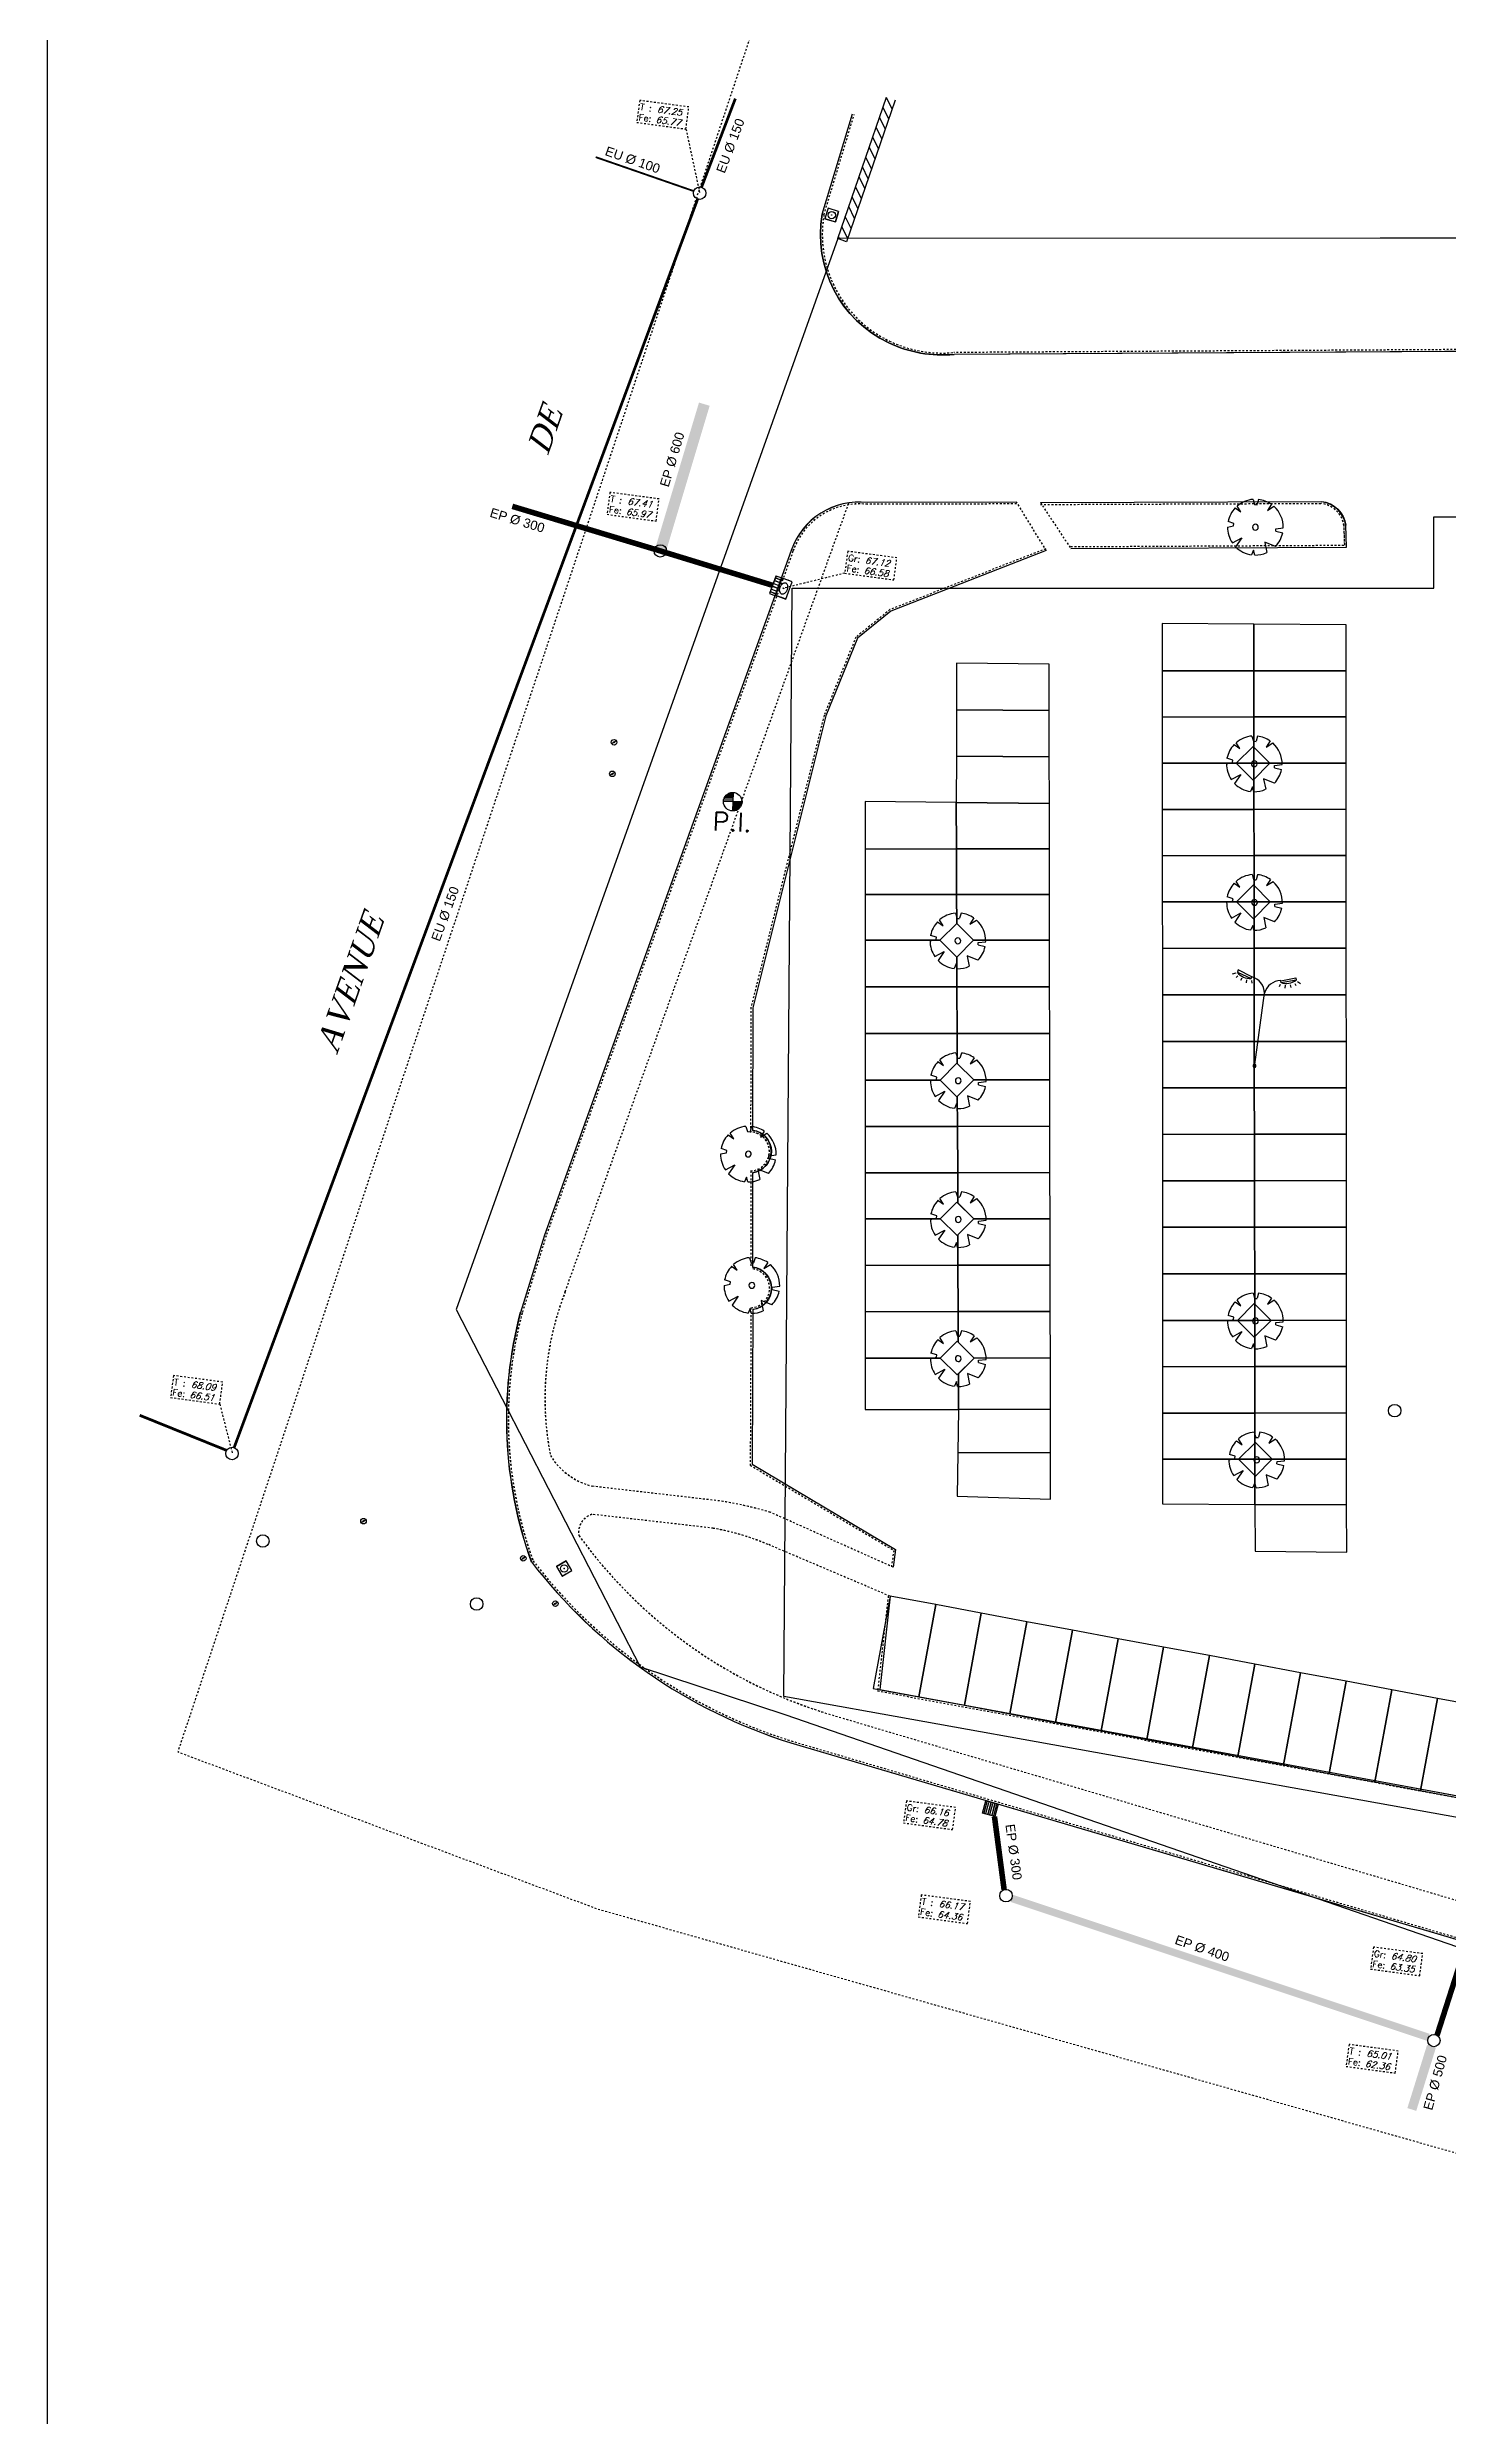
# Model space of a CAD drawing. Header units: metres. Extents: x 19 to 585, y 0 to 337.
# Drawn here: x 19.4 to 94.9, y 92.4 to 219.9 of the extents above; entities that cross this region are included whole.
import ezdxf
from ezdxf.enums import TextEntityAlignment as Align

# ---------------------------------------------------------------- set-up
doc = ezdxf.new("R2010")
doc.units = ezdxf.units.M
doc.header["$LTSCALE"] = 0.01
for name, pattern in [('CACHE', [0.375, 0.25, -0.125]), ('FANTOME', [2.5, 1.25, -0.25, 0.25, -0.25, 0.25, -0.25]), ('FANTOMEx2', [5, 2.5, -0.5, 0.5, -0.5, 0.5, -0.5])]:
    doc.linetypes.add(name, pattern=pattern)
for name, color, linetype in [('CADRE', 7, 'Continuous'), ('ECLAIRAGE', 2, 'Continuous'), ('PARCELLES', 240, 'Continuous'), ('PARKINGS', 4, 'Continuous'), ('RESEAUX-EU-EP', 131, 'FANTOME'), ('SECTIONS', 200, 'FANTOMEx2'), ('Tempo_Doublon_Point', 7, 'Continuous'), ('TEXTES', 6, 'Continuous'), ('VEGETATION', 70, 'Continuous'), ('VOIRIES', 7, 'Continuous'), ('VOIRIES_temp', 7, 'Continuous')]:
    doc.layers.add(name, color=color, linetype=linetype)
doc.layers.add('CONTOURS', color=10, linetype='Continuous', plot=False)
doc.layers.add('CONTOURS3', color=40, linetype='Continuous', plot=False)
doc.styles.add('2', font='times.ttf', dxfattribs={"oblique": 18})
doc.styles.add('9', font='arial.ttf')
doc.styles.add('ROMANC', font='romanc')
doc.styles.add('ROMANS', font='romans')
pattern_1 = [(295.98017707, (48295.06892, -734406.4977), (0.35957826326, 0.17522406396), [])]

# ---------------------------------------------------------------- blocks, each defined once
blk = doc.blocks.new('116')
blk.add_circle((0, 0), 0.5)
blk = doc.blocks.new('89')
for p, q in [((-0.062, 0.496), (-0.031, 0.403)), ((0.038, 0.499), (0.016, 0.408)), ((-0.5, -0.017), (-0.393, 0.01)), ((-0.387, 0.052), (-0.494, 0.08)), ((-0.393, 0.01), (-0.387, 0.052)), ((-0.376, 0.33), (-0.272, 0.262)), ((-0.272, 0.262), (-0.342, 0.365)), ((-0.031, 0.403), (0.016, 0.403)), ((0.27, 0.421), (0.204, 0.309)), ((0.204, 0.309), (0.318, 0.386)), ((0.366, -0.016), (0.5, 0.004)), ((-0.402, -0.298), (-0.236, -0.199)), ((-0.236, -0.199), (-0.341, -0.366)), ((-0.016, -0.414), (-0.05, -0.498)), ((0.008, -0.5), (-0.016, -0.414)), ((0.373, -0.333), (0.178, -0.262)), ((0.178, -0.267), (0.221, -0.449)), ((0.366, -0.058), (0.366, -0.016)), ((0.366, -0.058), (0.493, -0.085))]:
    blk.add_line(p, q)
for radius, start, end in [(0.5, 97.1282, 133.1389), (0.5, 57.2576, 85.6909), (0.5, 138.6794, 170.7569), (0.052, 90.001, 270.001), (0.052, 269.999, 89.999), (0.5, 0.5061, 50.5565), (0.5, 181.9896, 216.5435), (0.5, 226.9795, 264.292), (0.5, 318.2406, 350.2558), (0.5, 270.9307, 296.2059)]:
    blk.add_arc((0, 0), radius, start, end)
blk = doc.blocks.new('30')
at = {"color": 0}
for p, q in [((-0.335, 0.963), (-0.372, 0.947)), ((-0.309, 0.937), (-0.325, 0.916)), ((-0.314, 1), (-0.319, 0.974)), ((-0.319, 0.974), (-0.162, 0.926)), ((-0.157, 0.947), (-0.314, 1)), ((-0.262, 0.916), (-0.272, 0.89)), ((-0.209, 0.905), (-0.209, 0.874)), ((-0.162, 0.926), (-0.157, 0.947)), ((-0.157, 0.905), (-0.147, 0.879)), ((0, 0.016), (0, 0.79)), ((0.157, 0.905), (0.147, 0.879)), ((0.157, 0.947), (0.314, 1)), ((0.162, 0.926), (0.157, 0.947)), ((0.319, 0.974), (0.162, 0.926)), ((0.209, 0.905), (0.209, 0.874)), ((0.262, 0.916), (0.272, 0.89)), ((0.309, 0.937), (0.325, 0.916)), ((0.314, 1), (0.319, 0.974)), ((0.335, 0.963), (0.372, 0.947))]:
    blk.add_line(p, q, dxfattribs=at)
for centre, radius, start, end in [((-0.193, 1.11), 0.186, 227.132, 279.469), ((-0.183, 0.764), 0.185, 8.13, 81.87), ((0.183, 0.764), 0.185, 98.13, 171.87), ((0.193, 1.11), 0.186, 260.531, 312.868), ((0, 0), 0.016, 89.996, 269.996), ((0, 0), 0.016, 270.004, 90.004)]:
    blk.add_arc(centre, radius, start, end, dxfattribs=at)
blk = doc.blocks.new('14')
for p, q in [((0.105, 0.947), (0.105, 0.053)), ((0.263, 0.053), (0.263, 0.947)), ((0.421, 0.947), (0.421, 0.053)), ((0.579, 0.053), (0.579, 0.947)), ((0.737, 0.947), (0.737, 0.053)), ((0.895, 0.053), (0.895, 0.947))]:
    blk.add_line(p, q)
blk.add_lwpolyline([(1, 1), (1, 0), (0, 0), (0, 1)], close=True)
blk = doc.blocks.new('25')
for p, q in [((0.08, 0.06), (0.38, 0.32)), ((-0.08, -0.06), (-0.38, -0.32))]:
    blk.add_line(p, q)
for radius in [0.5, 0.1]:
    blk.add_circle((0, 0), radius)
blk = doc.blocks.new('18')
at = {"linetype": 'ByBlock'}
for p, q in [((0, 0), (0, 0.375)), ((1, 0), (1, 0.375))]:
    blk.add_line(p, q, dxfattribs=at)
at = {"flags": 128}
for points in [[(0, 0), (0, 1)], [(1, 0), (1, 1)]]:
    blk.add_lwpolyline(points, dxfattribs=at)
blk.add_lwpolyline([(0, 0), (1, 0), (1, 1), (0, 1)], close=True)
for radius in [0.33, 0.0125]:
    blk.add_circle((0.5, 0.5), radius)
blk = doc.blocks.new('52')
for p, q in [((-0.5, 0.05), (0, 0.05)), ((0.5, 0), (-0.5, 0)), ((0, 0.11), (-0.49, 0.11)), ((-0.47, 0.16), (0, 0.16)), ((0, 0.21), (-0.45, 0.21)), ((-0.43, 0.26), (0, 0.26)), ((0, 0.31), (-0.39, 0.31)), ((-0.34, 0.37), (0, 0.37)), ((0, 0.42), (-0.27, 0.42)), ((0, 0.45), (-0.22, 0.45)), ((0, 0.5), (0, -0.5)), ((0, -0.05), (0.5, -0.05)), ((0, -0.11), (0.49, -0.11)), ((0, -0.16), (0.47, -0.16)), ((0, -0.21), (0.45, -0.21)), ((0, -0.26), (0.43, -0.26)), ((0, -0.31), (0.39, -0.31)), ((0, -0.37), (0.34, -0.37)), ((0, -0.42), (0.27, -0.42)), ((0, -0.45), (0.23, -0.45))]:
    blk.add_line(p, q)
blk.add_circle((0, 0), 0.5)
at = {"style": 'ROMANS', "flags": 9}
blk.add_attdef('P.I.', text='', height=1, rotation=0, dxfattribs=at).set_placement((0, -1.1), align=Align.MIDDLE)
blk = doc.blocks.new('Ct2')
blk.add_lwpolyline([(0, 0), (2.67, 0), (2.67, 1.2), (0, 1.19)], close=True)
at = {"style": 'ROMANC'}
for s, p in [('T :', (0.07, 0.68)), ('Fe:', (0.07, 0.12))]:
    blk.add_text(s, height=0.35, dxfattribs=at).set_placement(p)
at = {"style": 'ROMANS', "oblique": 18, "flags": 4}
for tag, p in [('FE', (1, 0.12)), ('TAMPON', (1, 0.68))]:
    blk.add_attdef(tag, p, '', height=0.35, dxfattribs=at)
blk = doc.blocks.new('Gt2')
blk.add_lwpolyline([(0, 0), (2.67, 0), (2.67, 1.2), (0, 1.19)], close=True)
at = {"style": 'ROMANC'}
for s, p in [('Fe:', (0.07, 0.12)), ('Gr:', (0.07, 0.68))]:
    blk.add_text(s, height=0.35, dxfattribs=at).set_placement(p)
at = {"style": 'ROMANS', "oblique": 18, "flags": 4}
for tag, p in [('FE', (1, 0.12)), ('TAMPON', (1, 0.68))]:
    blk.add_attdef(tag, p, '', height=0.35, dxfattribs=at)

msp = doc.modelspace()

# ---------------------------------------------------------------- hatches: boundary and pattern name
at = {"layer": 'VOIRIES'}
h = msp.add_hatch(dxfattribs=at)
h.set_pattern_fill('_U', color=256, scale=0.4, angle=295.9802, style=0, pattern_type=0)
h.set_pattern_definition(pattern_1)
h.paths.add_polyline_path([(64.6, 217.21), (61.97, 209.6), (62.44, 209.43), (65.07, 217.05)])
at = {"layer": 'VOIRIES_temp'}
h = msp.add_hatch(dxfattribs=at)
h.set_pattern_fill('_U', color=256, scale=0.4, angle=295.9802, style=0, pattern_type=0)
h.set_pattern_definition(pattern_1)
h.paths.add_polyline_path([(64.6, 217.21), (61.97, 209.6), (62.44, 209.43), (65.07, 217.05)])

# ---------------------------------------------------------------- linework, layer by layer
at = {"layer": 'CADRE'}
msp.add_lwpolyline([(19.42, 282.05), (584.57, 282.05), (584.57, 0), (19.42, 0)], close=True, dxfattribs=at)
at = {"layer": 'CONTOURS'}
msp.add_lwpolyline([(164.69, 113.21), (136.98, 133.66), (121.22, 134), (121.22, 145.53), (115.96, 145.44), (116.08, 134.82), (116.08, 121.5), (112.21, 121.58), (59.07, 131.13), (59.51, 190.79), (94.06, 190.79), (94.06, 194.62), (148.75, 194.62)], dxfattribs=at)
at = {"layer": 'CONTOURS3'}
msp.add_lwpolyline([(164.69, 113.21), (136.98, 133.66), (121.22, 134), (121.22, 145.53), (115.96, 145.44), (116.08, 134.82), (116.08, 121.5), (112.21, 121.58), (59.07, 131.13), (59.51, 190.79), (94.06, 190.79), (94.06, 194.62), (148.75, 194.62)], dxfattribs=at)
at = {"layer": 'PARCELLES'}
msp.add_lwpolyline([(150.87, 208.84), (121.27, 209.6), (91.18, 209.63), (61.97, 209.6), (41.42, 151.95), (51.33, 132.72), (59.18, 130.13), (83.33, 121.79), (97.78, 116.81), (109.28, 113.04), (119.91, 110.49), (130.11, 108.16), (143.32, 104.84), (152.17, 103.76)], dxfattribs=at)
at = {"layer": 'PARKINGS'}
for points in [[(84.37, 188.84), (79.44, 188.88), (79.44, 186.33), (84.37, 186.33)], [(89.34, 188.81), (84.37, 188.84), (84.37, 186.33), (89.34, 186.34)], [(73.36, 186.7), (68.37, 186.74), (68.37, 184.24), (73.36, 184.2)], [(84.37, 186.33), (79.44, 186.33), (79.44, 183.84), (84.38, 183.85)], [(89.34, 186.34), (84.37, 186.33), (84.38, 183.85), (89.34, 183.85)], [(73.36, 184.2), (68.37, 184.24), (68.36, 181.74), (73.36, 181.71)], [(84.38, 183.85), (79.44, 183.84), (79.44, 181.36), (84.38, 181.36)], [(89.34, 183.85), (84.38, 183.85), (84.38, 181.36), (89.34, 181.36)], [(73.36, 181.71), (68.36, 181.74), (68.35, 179.25), (73.37, 179.2)], [(84.38, 181.36), (79.44, 181.36), (79.44, 178.87), (84.38, 178.87)], [(89.34, 181.36), (84.38, 181.36), (84.38, 178.87), (89.35, 178.88)], [(68.35, 179.25), (63.45, 179.3), (63.45, 176.74), (68.36, 176.75)], [(73.37, 179.2), (68.35, 179.25), (68.36, 176.75), (73.37, 176.76)], [(84.38, 178.87), (79.44, 178.87), (79.44, 176.38), (84.39, 176.39)], [(89.35, 178.88), (84.38, 178.87), (84.39, 176.39), (89.35, 176.39)], [(68.36, 176.75), (63.45, 176.74), (63.45, 174.29), (68.37, 174.29)], [(73.37, 176.76), (68.36, 176.75), (68.37, 174.29), (73.38, 174.3)], [(84.39, 176.39), (79.44, 176.38), (79.44, 173.9), (84.39, 173.9)], [(89.35, 176.39), (84.39, 176.39), (84.39, 173.9), (89.35, 173.9)], [(68.38, 172.74), (68.37, 174.29), (63.45, 174.29), (63.45, 171.83), (67.47, 171.83)], [(73.38, 174.3), (68.37, 174.29), (68.38, 172.74), (69.29, 171.84), (73.38, 171.84)], [(84.39, 173.9), (79.44, 173.9), (79.45, 171.39), (84.39, 171.4)], [(89.35, 173.9), (84.39, 173.9), (84.39, 171.4), (89.35, 171.4)], [(68.38, 170.92), (67.47, 171.83), (63.45, 171.83), (63.45, 169.32), (68.39, 169.32)], [(73.38, 171.84), (69.29, 171.84), (68.38, 170.93), (68.39, 169.32), (73.38, 169.33)], [(84.39, 171.4), (79.45, 171.39), (79.45, 168.89), (84.4, 168.89)], [(89.35, 171.4), (84.39, 171.4), (84.4, 168.89), (89.35, 168.9)], [(68.39, 169.32), (63.45, 169.32), (63.45, 166.81), (68.4, 166.81)], [(73.38, 169.33), (68.39, 169.32), (68.4, 166.81), (73.39, 166.82)], [(84.4, 168.89), (79.45, 168.89), (79.45, 166.39), (84.4, 166.39)], [(89.35, 168.9), (84.4, 168.89), (84.4, 166.39), (89.36, 166.39)], [(68.4, 166.81), (63.45, 166.81), (63.45, 164.3), (67.48, 164.3), (68.39, 165.21), (68.41, 165.2)], [(73.39, 166.82), (68.4, 166.81), (68.41, 165.2), (69.3, 164.31), (73.39, 164.31)], [(84.4, 166.39), (79.45, 166.39), (79.45, 163.89), (84.4, 163.89)], [(89.36, 166.39), (84.4, 166.39), (84.4, 163.89), (89.36, 163.89)], [(68.41, 163.42), (68.39, 163.4), (67.48, 164.3), (63.45, 164.3), (63.45, 161.8), (68.42, 161.81)], [(73.39, 164.31), (69.3, 164.31), (68.41, 163.42), (68.42, 161.81), (73.4, 161.82)], [(84.4, 163.89), (79.45, 163.89), (79.45, 161.38), (84.41, 161.39)], [(89.36, 163.89), (84.4, 163.89), (84.41, 161.39), (89.36, 161.39)], [(68.42, 161.81), (63.45, 161.8), (63.45, 159.31), (68.43, 159.32)], [(73.4, 161.82), (68.42, 161.81), (68.43, 159.32), (73.4, 159.33)], [(84.41, 161.39), (79.45, 161.38), (79.45, 158.88), (84.41, 158.88)], [(89.36, 161.39), (84.41, 161.39), (84.41, 158.88), (89.36, 158.89)], [(68.39, 157.74), (68.43, 157.7), (68.43, 159.32), (63.45, 159.31), (63.45, 156.83), (67.48, 156.83)], [(73.4, 159.33), (68.43, 159.32), (68.43, 157.7), (69.3, 156.84), (73.41, 156.84)], [(84.41, 158.88), (79.45, 158.88), (79.45, 156.38), (84.41, 156.38)], [(89.36, 158.89), (84.41, 158.88), (84.41, 156.38), (89.36, 156.38)], [(68.44, 155.97), (68.4, 155.93), (67.49, 156.83), (63.45, 156.83), (63.45, 154.33), (68.44, 154.34)], [(73.41, 156.84), (69.3, 156.84), (68.44, 155.97), (68.44, 154.34), (73.41, 154.35)], [(84.41, 156.38), (79.45, 156.38), (79.46, 153.87), (84.42, 153.88)], [(89.36, 156.38), (84.41, 156.38), (84.42, 153.88), (89.36, 153.88)], [(68.44, 154.34), (63.45, 154.33), (63.45, 151.83), (68.45, 151.84)], [(73.41, 154.35), (68.44, 154.34), (68.45, 151.84), (73.41, 151.85)], [(84.42, 153.88), (79.46, 153.87), (79.46, 151.37), (84.42, 151.37)], [(89.36, 153.88), (84.42, 153.88), (84.42, 151.37), (89.37, 151.38)], [(68.45, 151.84), (63.45, 151.83), (63.45, 149.33), (67.49, 149.34), (68.4, 150.25), (68.46, 150.19)], [(73.41, 151.85), (68.45, 151.84), (68.46, 150.19), (69.31, 149.34), (73.42, 149.35)], [(84.42, 151.37), (79.46, 151.37), (79.46, 148.87), (84.42, 148.88)], [(89.37, 151.38), (84.42, 151.37), (84.42, 148.88), (89.37, 148.88)], [(68.47, 148.5), (68.4, 148.43), (67.49, 149.34), (63.45, 149.33), (63.45, 146.57), (68.47, 146.58)], [(73.42, 149.35), (69.31, 149.34), (68.47, 148.5), (68.47, 146.58), (73.42, 146.59)], [(84.42, 148.88), (79.46, 148.87), (79.46, 146.38), (84.43, 146.38)], [(89.37, 148.88), (84.42, 148.88), (84.43, 146.38), (89.37, 146.39)], [(73.42, 146.59), (68.47, 146.58), (68.44, 144.24), (73.43, 144.25)], [(84.43, 146.38), (79.46, 146.38), (79.46, 143.89), (84.43, 143.89)], [(89.37, 146.39), (84.43, 146.38), (84.43, 143.89), (89.37, 143.89)], [(73.43, 144.25), (68.44, 144.24), (68.41, 141.91), (73.43, 141.75)], [(84.43, 143.89), (79.46, 143.89), (79.46, 141.49), (84.43, 141.46)], [(89.37, 143.89), (84.43, 143.89), (84.43, 141.46), (89.37, 141.44)], [(89.37, 141.44), (84.43, 141.46), (84.44, 138.94), (89.38, 138.89)], [(67.25, 136.07), (64.79, 136.52), (63.88, 131.56), (66.33, 131.1)], [(69.7, 135.61), (67.25, 136.07), (66.33, 131.1), (68.79, 130.65)], [(72.16, 135.15), (69.7, 135.61), (68.79, 130.65), (71.24, 130.19)], [(74.61, 134.69), (72.16, 135.15), (71.24, 130.19), (73.7, 129.73)], [(77.07, 134.23), (74.61, 134.69), (73.7, 129.73), (76.16, 129.27)], [(79.52, 133.77), (77.07, 134.23), (76.16, 129.27), (78.61, 128.81)], [(81.98, 133.32), (79.52, 133.77), (78.61, 128.81), (81.07, 128.35)], [(84.43, 132.86), (81.98, 133.32), (81.07, 128.35), (83.52, 127.9)], [(86.89, 132.4), (84.43, 132.86), (83.52, 127.9), (85.98, 127.44)], [(89.35, 131.94), (86.89, 132.4), (85.98, 127.44), (88.43, 126.98)], [(91.8, 131.48), (89.35, 131.94), (88.43, 126.98), (90.89, 126.52)], [(94.26, 131.02), (91.8, 131.48), (90.89, 126.52), (93.34, 126.06)], [(96.71, 130.57), (94.26, 131.02), (93.34, 126.06), (95.8, 125.6)]]:
    msp.add_lwpolyline(points, close=True, dxfattribs=at)
at = {"layer": 'RESEAUX-EU-EP', "flags": 128}
for points, const_width in [([(54.64, 212.37), (56.46, 217.14)], 0.15), ([(54.22, 212.16), (48.94, 213.99)], 0.1), ([(29.47, 144.51), (54.43, 211.73)], 0.15), ([(52.42, 192.79), (54.79, 200.69)], 0.6), ([(52.42, 192.79), (44.45, 195.19)], 0.3), ([(52.42, 192.79), (58.46, 190.94)], 0.3), ([(29.07, 144.37), (24.39, 146.26)], 0.15), ([(70.41, 124.66), (70.93, 120.72)], 0.3), ([(71.33, 120.26), (93.78, 112.77)], 0.4), ([(95.62, 117.19), (94.24, 112.89)], 0.3), ([(93.94, 112.29), (92.88, 108.89)], 0.5)]:
    msp.add_lwpolyline(points, dxfattribs=dict(at, const_width=const_width))
for points in [[(53.8, 215.5), (54.54, 212.05)], [(62.35, 191.59), (59, 190.77)], [(28.7, 146.86), (29.38, 144.19)]]:
    msp.add_lwpolyline(points, dxfattribs=at)
at = {"layer": 'SECTIONS', "flags": 128}
msp.add_lwpolyline([(96.14, 336.85), (60.17, 229.19), (26.44, 128.14), (49, 119.7), (115.95, 100.67), (160.75, 92.93), (164.73, 92.43), (215.02, 88.44), (247.79, 84.57), (293.27, 79.16), (303.76, 77.9), (356.57, 68.31), (397.87, 61.06), (475.6, 35.6), (493.14, 29.77), (496.28, 37.53), (575.88, 253.69)], dxfattribs=at)
at = {"layer": 'Tempo_Doublon_Point'}
msp.add_lwpolyline([(150.87, 208.84), (121.27, 209.6), (91.18, 209.63), (61.97, 209.6), (41.42, 151.95), (51.33, 132.72), (59.18, 130.13), (83.33, 121.79), (97.78, 116.81), (109.28, 113.04), (119.91, 110.49), (130.11, 108.16), (143.32, 104.84), (152.17, 103.76)], dxfattribs=at)
at = {"layer": 'VOIRIES'}
msp.add_lwpolyline([(65.07, 217.05), (62.44, 209.43), (61.97, 209.6), (64.6, 217.21)], dxfattribs=at)
for points in [[(141.79, 203.76), (119.46, 203.67), (68.24, 203.37, -0.134983), (64.72, 203.99, -0.336752), (61.13, 210.91), (62.76, 216.32)], [(71.6, 195.42), (63.58, 195.4, 0.350031), (59.46, 192.81, -4.682144)], [(72.88, 195.39), (88.02, 195.45, -0.338376), (89.33, 194.17, 4.539113)], [(59.46, 192.81), (46.18, 155.95), (44.89, 151.79, 0.152401), (45.48, 138.37, 0.153715), (59.44, 128.63), (98.13, 117.21), (110.93, 113.97)], [(73.2, 192.81), (64.83, 189.54), (63.04, 188.09), (61.34, 183.91), (57.4, 168.2), (57.38, 161.61, -0.886879), (57.39, 159.32), (57.39, 154.24)], [(57.39, 154.24, -0.886879), (57.4, 151.95), (57.36, 143.63), (65.09, 139.04), (64.96, 138.08)], [(64.79, 136.52), (64.23, 131.5), (91.28, 126.52), (113.33, 122.45), (113.9, 127.36, -0.344483), (117.36, 116.88, -0.388455), (111.61, 113.83, -1.773795)]]:
    msp.add_lwpolyline(points, format="xyb", dxfattribs=at)
at = {"layer": 'VOIRIES', "linetype": 'CACHE'}
for points in [[(141.79, 203.86), (119.46, 203.77), (68.23, 203.47, -0.13515), (64.76, 204.08, -0.336486), (61.23, 210.89), (62.86, 216.29)], [(64.96, 138.08), (58.34, 141.04, 0.034713), (55.61, 141.65), (48.76, 142.44, -0.196356), (46.5, 144.09, -0.143178), (47.3, 152.92), (62.57, 195.38)], [(71.6, 195.32), (63.57, 195.3, 0.350453), (59.56, 192.78, 0.350453)], [(72.88, 195.29), (88.02, 195.35, -0.337153), (89.23, 194.16, -0.337153)], [(59.56, 192.77), (46.27, 155.92), (44.98, 151.77, 0.152198), (45.57, 138.42, 0.153566), (59.47, 128.73), (98.16, 117.3), (110.95, 114.07)], [(73.17, 192.91), (64.78, 189.63), (62.95, 188.15), (61.24, 183.94), (57.3, 168.22), (57.28, 161.52, -0.964966), (57.29, 159.41), (57.29, 154.24)], [(57.38, 154.14, -0.924764), (57.3, 152.05), (57.26, 143.57), (64.99, 138.99), (64.86, 138.1)], [(64.79, 136.52), (58.22, 139.31, 0.056558), (55.27, 140.18), (48.73, 140.93, 0.379736), (48.04, 139.78, 0.162014), (61.28, 130.24), (97.72, 119.43), (112.27, 115.72, 0.074879), (113.3, 115.63, 0.658134), (113.47, 123.63)], [(64.69, 136.54), (64.12, 131.42), (91.26, 126.43), (113.42, 122.33), (113.98, 127.18, -0.339311), (117.26, 116.91, -0.388467), (111.64, 113.92, -0.388467)]]:
    msp.add_lwpolyline(points, format="xyb", dxfattribs=at)
at = {"layer": 'VOIRIES', "flags": 128}
for points in [[(121.27, 209.6), (91.18, 209.63), (62.49, 209.6)], [(74.52, 192.92), (89.37, 193), (89.33, 194.17)]]:
    msp.add_lwpolyline(points, dxfattribs=at)
at = {"layer": 'VOIRIES', "linetype": 'CACHE', "flags": 128}
for points in [[(73.2, 192.81), (71.6, 195.42)], [(72.88, 195.39), (74.52, 192.92)], [(74.52, 193.02), (89.27, 193.1), (89.23, 194.17)]]:
    msp.add_lwpolyline(points, dxfattribs=at)
at = {"layer": 'VOIRIES', "flags": 128}
for points in [[(84.33, 180.45), (85.24, 181.36), (84.33, 182.27), (83.42, 181.36)], [(84.35, 172.99), (85.25, 173.9), (84.35, 174.81), (83.44, 173.9)], [(68.38, 170.93), (69.29, 171.84), (68.38, 172.74), (67.47, 171.83)], [(68.39, 163.4), (69.3, 164.31), (68.39, 165.21), (67.48, 164.3)], [(68.4, 155.93), (69.3, 156.84), (68.39, 157.74), (67.49, 156.84)], [(84.39, 150.47), (85.3, 151.37), (84.39, 152.28), (83.49, 151.37)], [(68.4, 148.43), (69.31, 149.34), (68.4, 150.25), (67.49, 149.34)], [(84.46, 142.98), (85.37, 143.89), (84.46, 144.8), (83.55, 143.89)]]:
    msp.add_lwpolyline(points, close=True, dxfattribs=at)
at = {"layer": 'VOIRIES_temp'}
for p, q in [((61.97, 209.6), (64.6, 217.21)), ((65.07, 217.05), (62.44, 209.43)), ((61.13, 210.91), (62.76, 216.32)), ((61.45, 211.25), (61.28, 210.68)), ((61.45, 211.25), (61.28, 210.68)), ((61.28, 210.68), (61.85, 210.5)), ((62.02, 211.07), (61.45, 211.25)), ((61.85, 210.5), (62.02, 211.07)), ((62.02, 211.07), (61.85, 210.5)), ((62.44, 209.43), (61.97, 209.6)), ((91.18, 209.63), (62.49, 209.6)), ((121.27, 209.6), (91.18, 209.63)), ((119.46, 203.67), (68.24, 203.37)), ((71.6, 195.42), (63.58, 195.4)), ((72.88, 195.39), (88.02, 195.45)), ((89.37, 193), (89.33, 194.17)), ((59.46, 192.81), (46.18, 155.95)), ((73.2, 192.81), (64.83, 189.54)), ((74.52, 192.92), (89.37, 193)), ((58.65, 191.44), (58.29, 190.49)), ((58.95, 191.34), (58.61, 190.41)), ((58.62, 190.37), (58.98, 191.32)), ((58.63, 191.34), (58.93, 191.23)), ((58.98, 191.32), (58.65, 191.44)), ((59.51, 191.13), (58.95, 191.34)), ((59.51, 191.13), (58.95, 191.34)), ((58.29, 190.49), (58.62, 190.37)), ((58.64, 190.47), (58.35, 190.59)), ((58.41, 190.74), (58.7, 190.62)), ((58.76, 190.77), (58.46, 190.89)), ((58.52, 191.04), (58.81, 190.92)), ((58.87, 191.07), (58.57, 191.19)), ((59.17, 190.2), (58.61, 190.41)), ((58.61, 190.41), (59.17, 190.2)), ((59.17, 190.2), (59.51, 191.13)), ((64.83, 189.54), (63.04, 188.09)), ((63.04, 188.09), (61.34, 183.91)), ((61.34, 183.91), (57.4, 168.2)), ((49.9, 182.47), (49.81, 182.4)), ((49.95, 182.51), (50.04, 182.58)), ((84.33, 182.27), (83.42, 181.36)), ((84.33, 180.45), (83.42, 181.36)), ((85.24, 181.36), (84.33, 182.27)), ((84.33, 180.45), (85.24, 181.36)), ((49.81, 180.77), (49.72, 180.7)), ((49.86, 180.81), (49.96, 180.88)), ((56.82, 179.28), (55.82, 179.31)), ((55.83, 179.36), (56.33, 179.34)), ((56.33, 179.4), (55.84, 179.42)), ((55.86, 179.47), (56.33, 179.45)), ((56.33, 179.5), (55.88, 179.52)), ((55.91, 179.57), (56.33, 179.56)), ((56.34, 179.61), (55.95, 179.62)), ((56, 179.67), (56.34, 179.66)), ((56.34, 179.71), (56.07, 179.72)), ((56.34, 179.74), (56.12, 179.75)), ((56.34, 179.79), (56.31, 178.79)), ((56.31, 179.03), (56.74, 179.02)), ((56.31, 178.98), (56.7, 178.97)), ((56.31, 178.93), (56.65, 178.92)), ((56.31, 178.88), (56.58, 178.87)), ((56.31, 178.85), (56.54, 178.84)), ((56.32, 179.24), (56.82, 179.22)), ((56.32, 179.19), (56.81, 179.17)), ((56.32, 179.14), (56.79, 179.12)), ((56.32, 179.09), (56.77, 179.07)), ((84.35, 174.81), (83.44, 173.9)), ((85.25, 173.9), (84.35, 174.81)), ((84.35, 172.99), (83.44, 173.9)), ((84.35, 172.99), (85.25, 173.9)), ((68.38, 172.74), (67.47, 171.83)), ((69.29, 171.84), (68.38, 172.74)), ((68.38, 170.93), (67.47, 171.83)), ((68.38, 170.93), (69.29, 171.84)), ((57.4, 168.2), (57.38, 161.61)), ((68.39, 165.21), (67.48, 164.3)), ((69.3, 164.31), (68.39, 165.21)), ((68.39, 163.4), (67.48, 164.3)), ((68.39, 163.4), (69.3, 164.31)), ((57.39, 159.32), (57.39, 154.24)), ((68.39, 157.74), (67.49, 156.84)), ((69.3, 156.84), (68.39, 157.74)), ((46.18, 155.95), (44.89, 151.79)), ((68.4, 155.93), (67.49, 156.84)), ((68.4, 155.93), (69.3, 156.84)), ((57.4, 151.95), (57.36, 143.63)), ((84.39, 152.28), (83.49, 151.37)), ((85.3, 151.37), (84.39, 152.28)), ((84.39, 150.47), (83.49, 151.37)), ((84.39, 150.47), (85.3, 151.37)), ((68.4, 150.25), (67.49, 149.34)), ((68.4, 148.43), (67.49, 149.34)), ((69.31, 149.34), (68.4, 150.25)), ((68.4, 148.43), (69.31, 149.34)), ((84.46, 144.8), (83.55, 143.89)), ((85.37, 143.89), (84.46, 144.8)), ((57.36, 143.63), (65.09, 139.04)), ((84.46, 142.98), (83.55, 143.89)), ((84.46, 142.98), (85.37, 143.89)), ((36.42, 140.55), (36.32, 140.47)), ((36.47, 140.58), (36.56, 140.66)), ((65.09, 139.04), (64.96, 138.08)), ((45.01, 138.54), (44.92, 138.47)), ((45.06, 138.58), (45.15, 138.66)), ((47.35, 138.43), (46.83, 138.12)), ((46.83, 138.12), (47.35, 138.43)), ((46.83, 138.12), (47.14, 137.6)), ((47.14, 137.6), (47.66, 137.91)), ((47.14, 137.6), (47.66, 137.91)), ((47.66, 137.91), (47.35, 138.43)), ((64.79, 136.52), (64.23, 131.5)), ((46.74, 136.1), (46.65, 136.03)), ((46.79, 136.14), (46.89, 136.21)), ((64.23, 131.5), (91.28, 126.52)), ((59.44, 128.63), (98.13, 117.21)), ((91.28, 126.52), (113.33, 122.45)), ((69.76, 124.84), (69.94, 125.5)), ((70, 125.45), (69.84, 124.85)), ((69.94, 125.5), (70.61, 125.32)), ((69.95, 124.83), (70.11, 125.42)), ((70.21, 125.39), (70.05, 124.8)), ((70.16, 124.77), (70.32, 125.36)), ((70.42, 125.34), (70.26, 124.74)), ((70.37, 124.71), (70.53, 125.31)), ((70.61, 125.32), (70.43, 124.66)), ((70.43, 124.66), (69.76, 124.84))]:
    msp.add_line(p, q, dxfattribs=at)
at = {"layer": 'VOIRIES_temp', "linetype": 'CACHE'}
for p, q in [((61.23, 210.89), (62.86, 216.29)), ((119.46, 203.77), (68.23, 203.47)), ((47.3, 152.92), (62.57, 195.38)), ((71.6, 195.32), (63.57, 195.3)), ((73.2, 192.81), (71.6, 195.42)), ((72.88, 195.39), (74.52, 192.92)), ((72.88, 195.29), (88.02, 195.35)), ((89.27, 193.1), (89.23, 194.17)), ((59.56, 192.77), (46.27, 155.92)), ((73.17, 192.91), (64.78, 189.63)), ((74.52, 193.02), (89.27, 193.1)), ((64.78, 189.63), (62.95, 188.15)), ((62.95, 188.15), (61.24, 183.94)), ((61.24, 183.94), (57.3, 168.22)), ((57.3, 168.22), (57.28, 161.52)), ((57.29, 159.41), (57.29, 154.24)), ((46.27, 155.92), (44.98, 151.77)), ((57.3, 152.05), (57.26, 143.57)), ((57.26, 143.57), (64.99, 138.99)), ((55.61, 141.65), (48.76, 142.44)), ((55.27, 140.18), (48.73, 140.93)), ((64.96, 138.08), (58.34, 141.04)), ((64.79, 136.52), (58.22, 139.31)), ((64.99, 138.99), (64.86, 138.1)), ((64.69, 136.54), (64.12, 131.42)), ((64.12, 131.42), (91.26, 126.43)), ((61.28, 130.24), (97.72, 119.43)), ((59.47, 128.73), (98.16, 117.3)), ((91.26, 126.43), (113.42, 122.33))]:
    msp.add_line(p, q, dxfattribs=at)
at = {"layer": 'VOIRIES_temp', "linetype": 'ByBlock'}
for p, q in [((61.45, 211.25), (61.38, 211.03)), ((62.02, 211.07), (61.95, 210.86)), ((59.17, 190.2), (58.96, 190.28)), ((59.51, 191.13), (59.3, 191.21)), ((46.83, 138.12), (47.02, 138.23)), ((47.14, 137.6), (47.33, 137.71))]:
    msp.add_line(p, q, dxfattribs=at)
at = {"layer": 'VOIRIES_temp'}
for centre, radius in [((54.54, 212.05), 0.335), ((61.65, 210.87), 0.197), ((61.65, 210.87), 0.00745), ((52.42, 192.79), 0.335), ((49.93, 182.49), 0.15), ((49.93, 182.49), 0.03), ((49.84, 180.79), 0.15), ((49.84, 180.79), 0.03), ((56.32, 179.29), 0.5), ((91.96, 146.51), 0.335), ((29.36, 144.2), 0.335), ((36.44, 140.56), 0.15), ((36.44, 140.56), 0.03), ((31.02, 139.49), 0.335), ((45.04, 138.56), 0.15), ((45.04, 138.56), 0.03), ((47.24, 138.01), 0.2), ((47.24, 138.01), 0.00756), ((42.53, 136.1), 0.335), ((46.77, 136.12), 0.15), ((46.77, 136.12), 0.03), ((71.03, 120.4), 0.335), ((94.07, 112.6), 0.335)]:
    msp.add_circle(centre, radius, dxfattribs=at)
for centre, radius, start, end in [((67.48, 209.81), 6.44, 170.1566, 244.6008), ((67.61, 210.08), 6.74, 244.6008, 275.3508), ((63.14, 191.52), 3.9, 83.5879, 160.7543), ((87.84, 193.95), 1.5, 8.2534, 83.0318), ((57.24, 160.46), 1.15, 277.0715, 83.3481), ((57.25, 153.1), 1.15, 277.0715, 83.3481), ((66.68, 146.03), 22.55, 165.1874, 199.8484), ((67.93, 155.68), 28.35, 217.6357, 252.5911)]:
    msp.add_arc(centre, radius, start, end, dxfattribs=at)
at = {"layer": 'VOIRIES_temp', "linetype": 'CACHE'}
for centre, radius, start, end in [((67.48, 209.81), 6.34, 170.2113, 244.6008), ((67.61, 210.08), 6.64, 244.6008, 275.3884), ((63.14, 191.52), 3.8, 83.5017, 160.7543), ((87.84, 193.95), 1.4, 8.2534, 82.7801), ((57.24, 160.46), 1.05, 272.2756, 88.1898), ((57.25, 153.1), 1.05, 272.302, 83.3481), ((62, 147.14), 15.79, 158.5347, 191.1271), ((66.68, 146.03), 22.45, 165.1928, 199.8084), ((49.65, 146.04), 3.7, 211.6664, 256.1025), ((52.57, 121.7), 20.18, 73.3676, 81.3201), ((49.03, 139.96), 1.01, 107.3627, 190.5369), ((68.99, 154.91), 25.84, 215.8508, 252.6619), ((52.91, 126.75), 13.63, 67.0809, 80.0292), ((67.93, 155.68), 28.25, 217.6675, 252.5894)]:
    msp.add_arc(centre, radius, start, end, dxfattribs=at)
at = {"layer": 'VOIRIES_temp'}
for major_axis in [(0.113, 0.308), (0.0043, 0.0117)]:
    msp.add_ellipse((59.06, 190.77), major_axis=major_axis, ratio=0.604343, dxfattribs=at)

# ---------------------------------------------------------------- block references
at = {"layer": 'ECLAIRAGE', "xscale": 4.999999999999959, "yscale": 4.999999999999959, "zscale": 5, "rotation": 352.2340108584657}
msp.add_blockref('30', (84.41, 165.07), dxfattribs=at)
at = {"layer": 'RESEAUX-EU-EP', "rotation": 352.2340108679559}
for p, values in [((51.15, 215.86), {'FE': '65.77', 'TAMPON': '67.25'}), ((49.55, 194.76), {'FE': '65.97', 'TAMPON': '67.41'}), ((26.05, 147.22), {'FE': '66.51', 'TAMPON': '68.09'}), ((66.31, 119.26), {'FE': '64.36', 'TAMPON': '66.17'}), ((89.34, 111.21), {'FE': '62.36', 'TAMPON': '65.01'})]:
    msp.add_blockref('Ct2', p, dxfattribs=at).add_auto_attribs(values)
at = {"layer": 'RESEAUX-EU-EP'}
ref = msp.add_blockref('Gt2', (62.35, 191.59), dxfattribs=dict(at, rotation=352.2340108679559))
ref.add_attrib('TAMPON', '67.12', (63.42, 192.12), dxfattribs={"layer": '0', "linetype": 'Continuous', "height": 0.35, "rotation": 352.234, "style": 'ROMANS', "oblique": 18, "flags": 4})
ref.add_attrib('FE', '66.58', (63.35, 191.57), dxfattribs={"layer": '0', "linetype": 'Continuous', "height": 0.35, "rotation": 352.234, "style": 'ROMANS', "oblique": 18, "flags": 4})
ref = msp.add_blockref('Gt2', (65.51, 124.32), dxfattribs=dict(at, rotation=352.2340108679559))
ref.add_attrib('TAMPON', '66.16', (66.59, 124.86), dxfattribs={"layer": '0', "linetype": 'Continuous', "height": 0.35, "rotation": 352.234, "style": 'ROMANS', "oblique": 18, "flags": 4})
ref.add_attrib('FE', '64.78', (66.52, 124.3), dxfattribs={"layer": '0', "linetype": 'Continuous', "height": 0.35, "rotation": 352.234, "style": 'ROMANS', "oblique": 18, "flags": 4})
ref = msp.add_blockref('Gt2', (90.66, 116.45), dxfattribs=dict(at, rotation=352.2340108679559))
ref.add_attrib('TAMPON', '64.80', (91.74, 116.99), dxfattribs={"layer": '0', "linetype": 'Continuous', "height": 0.35, "rotation": 352.234, "style": 'ROMANS', "oblique": 18, "flags": 4})
ref.add_attrib('FE', '63.35', (91.67, 116.44), dxfattribs={"layer": '0', "linetype": 'Continuous', "height": 0.35, "rotation": 352.234, "style": 'ROMANS', "oblique": 18, "flags": 4})
at = {"layer": 'VEGETATION', "xscale": 3.000000000001676, "yscale": 3.000000000000154, "zscale": 3, "rotation": 357.8440070338004}
for p in [(84.46, 194.07), (84.4, 181.33), (84.41, 173.87), (68.44, 171.8), (68.46, 164.27), (57.16, 160.32), (68.46, 156.8), (57.35, 153.25), (84.46, 151.34), (68.46, 149.31), (84.53, 143.86)]:
    msp.add_blockref('89', p, dxfattribs=at)
at = {"layer": 'VOIRIES'}
for name, p, xscale, yscale, zscale, rotation in [('116', (54.54, 212.05), 0.6699999999970867, 0.6700000000127703, 0.6700000000000017, 357.8440070300223), ('18', (62.02, 211.07), 0.5961431338656686, 0.5961431338805433, 0.5961431338660503, 163.1655571801865), ('116', (52.42, 192.79), 0.6699999999970867, 0.6700000000127703, 0.6700000000000017, 357.8440070300223), ('14', (58.29, 190.49), 1.015033966269824, -0.3533819611764973, 1.015033966229971, 69.40434230869451), ('18', (59.17, 190.2), 0.9928142628946277, 0.600000000006034, 0.9928142628847638, 69.85172489319912), ('25', (49.93, 182.49), 0.2999999999865003, 0.2999999999884663, 0.2999999999999972, 357.84400702956), ('25', (49.84, 180.79), 0.2999999999865003, 0.2999999999884663, 0.2999999999999972, 357.84400702956), ('116', (91.96, 146.51), 0.6699999999970867, 0.6700000000127703, 0.6700000000000017, 357.8440070300223), ('116', (29.36, 144.2), 0.6699999999970867, 0.6700000000127703, 0.6700000000000017, 357.8440070300223), ('25', (36.44, 140.56), 0.2999999999865003, 0.2999999999884663, 0.2999999999999972, 357.84400702956), ('116', (31.02, 139.49), 0.6699999999970867, 0.6700000000127703, 0.6700000000000017, 357.8440070300223), ('25', (45.04, 138.56), 0.2999999999865003, 0.2999999999884663, 0.2999999999999972, 357.84400702956), ('18', (46.83, 138.12), 0.6048327744832755, 0.604832774493594, 0.6048327744797604, 300.7934609814568), ('116', (42.53, 136.1), 0.6699999999970867, 0.6700000000127703, 0.6700000000000017, 357.8440070300223), ('25', (46.77, 136.12), 0.2999999999865003, 0.2999999999884663, 0.2999999999999972, 357.84400702956), ('14', (70.61, 125.32), 0.6894757904478147, 0.6894757904516292, 0.6894757904466786, 164.9273082792158), ('116', (71.03, 120.4), 0.6699999999970867, 0.6700000000127703, 0.6700000000000017, 357.8440070300223), ('116', (94.07, 112.6), 0.6699999999970867, 0.6700000000127703, 0.6700000000000017, 357.8440070300223)]:
    msp.add_blockref(name, p, dxfattribs=dict(at, xscale=xscale, yscale=yscale, zscale=zscale, rotation=rotation))
at = {"layer": 'VOIRIES', "rotation": 357.8440070337946}
msp.add_blockref('52', (56.32, 179.29), dxfattribs=at)

# ---------------------------------------------------------------- texts
at = {"layer": 'RESEAUX-EU-EP', "style": '9'}
for s, rotation, p in [('EU %%C 150', 69.1815, (55.88, 213.08)), ('EU %%C 100', 340.8486, (49.4, 214.11)), ('EP %%C 600', 73.3022, (52.86, 196.19)), ('EP %%C 300', 343.1891, (43.2, 194.64)), ('EU %%C 150', 69.7898, (40.54, 171.73)), ('EP %%C 300', 277.598, (71, 124.22)), ('EP %%C 400', 341.0415, (80.08, 117.82)), ('EP %%C 500', 74.3586, (93.97, 108.81))]:
    msp.add_text(s, height=0.5, rotation=rotation, dxfattribs=at).set_placement(p)
at = {"layer": 'TEXTES', "style": '2', "oblique": 18}
msp.add_text('AVENUE                                                        DE                                                              LODEVE', height=1.25, rotation=70.6108, dxfattribs=at).set_placement((35.01, 165.63))
at = {"layer": 'VOIRIES_temp', "style": 'ROMANS', "flags": 9}
msp.add_attdef('P.I.', text='P.I.', height=1, rotation=357.844, dxfattribs=at).set_placement((56.28, 178.2), align=Align.MIDDLE)

doc.saveas('drawing.dxf')
